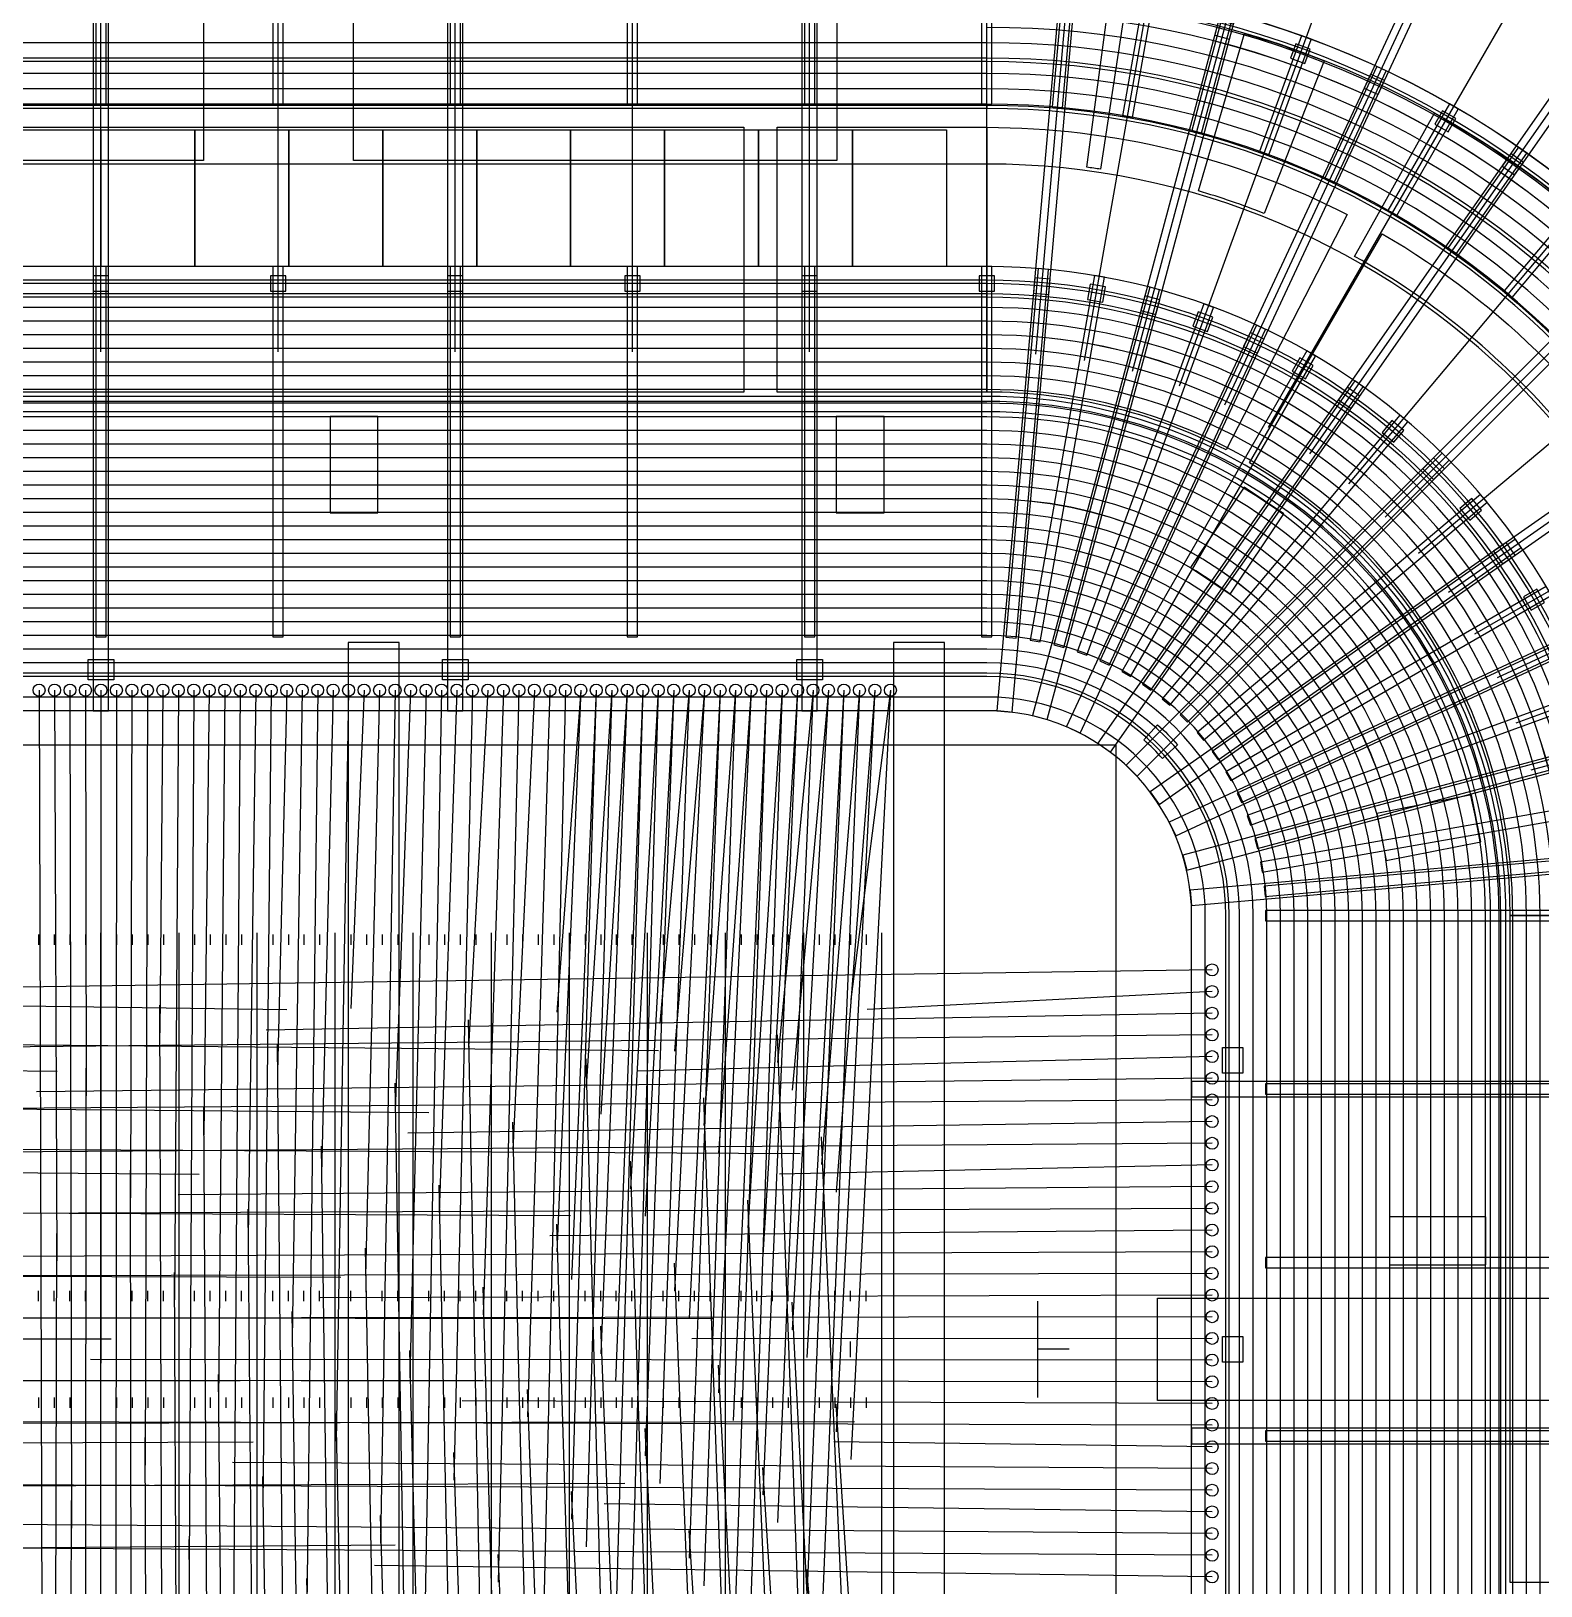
# Model space of a CAD drawing. Extents: x -180904 to 220347, y -304894 to 186390.
# Drawn here: x -4091 to 84313, y -13853 to 77166 of the extents above; entities that cross this region are included whole.
import ezdxf

# ---------------------------------------------------------------- set-up
doc = ezdxf.new("R2010")
doc.units = 0
for name, color, linetype in [('01_GOALS', 3, 'CONTINUOUS'), ('01_MARKINGS', 3, 'CONTINUOUS'), ('01_SURFACE', 3, 'CONTINUOUS'), ('02_FRONT_ROW_LINE', 8, 'CONTINUOUS'), ('02_ROW_LINES', 8, 'CONTINUOUS'), ('02_TIER_EDGES', 8, 'CONTINUOUS'), ('05_LEVELS', 40, 'CONTINUOUS'), ('05_SUITES', 40, 'CONTINUOUS'), ('06_FLOOR_PLATES', 9, 'CONTINUOUS'), ('06_PROGRAM_CLUB_LOUNGE', 9, 'CONTINUOUS'), ('06_PROGRAM_CONCESSIONS', 9, 'CONTINUOUS'), ('06_PROGRAM_FIRST_AID', 9, 'CONTINUOUS'), ('06_PROGRAM_RETAIL', 9, 'CONTINUOUS'), ('06_PROGRAM_TOILETS', 9, 'CONTINUOUS'), ('07_VOMITORIES', 6, 'CONTINUOUS'), ('08_COLUMNS', 8, 'CONTINUOUS'), ('08_GRID', 8, 'CONTINUOUS'), ('08_RAKERS', 8, 'CONTINUOUS'), ('09_DECK', 254, 'CONTINUOUS'), ('09_PRIMARY_FRAMES', 254, 'CONTINUOUS'), ('09_TRUSSES', 254, 'CONTINUOUS'), ('10_BANDS', 252, 'CONTINUOUS'), ('10_SKIN', 252, 'CONTINUOUS'), ('11_DUCT_ZONES', 4, 'CONTINUOUS'), ('12_CABLE_TRAYS', 30, 'CONTINUOUS'), ('14_AIMING', 2, 'CONTINUOUS'), ('14_CATWALK', 2, 'CONTINUOUS'), ('14_FLOODLIGHTS', 2, 'CONTINUOUS'), ('15_RIBBON_BOARDS', 130, 'CONTINUOUS'), ('15_SPEAKERS', 130, 'CONTINUOUS'), ('16_GROUNDSKEEPING', 33, 'CONTINUOUS'), ('16_KITCHENS', 33, 'CONTINUOUS'), ('16_LOADING_DOCK', 33, 'CONTINUOUS'), ('16_SERVICE_CORRIDOR', 33, 'CONTINUOUS'), ('17_FIELD_ACCESS', 82, 'CONTINUOUS')]:
    doc.layers.add(name, color=color, linetype=linetype)

msp = doc.modelspace()

# ---------------------------------------------------------------- linework, layer by layer
at = {"layer": '01_GOALS'}
for p, q in [((54864, -2819.4), (54864, 2819.4)), ((54864, 2819.4), (54864, 2819.4)), ((56692.8, 0), (54864, 0)), ((56692.8, 0), (56692.8, 0)), ((54864, -2819.4), (54864, -2819.4))]:
    msp.add_line(p, q, dxfattribs=at)
at = {"layer": '01_MARKINGS'}
for p, q in [((-3657.6, 24282.4), (-3657.6, 23672.8)), ((-2743.2, 24282.4), (-2743.2, 23672.8)), ((-1828.8, 24282.4), (-1828.8, 23672.8)), ((-914.4, 24282.4), (-914.4, 23672.8)), ((0, -24384), (0, 24384)), ((914.4, 24282.4), (914.4, 23672.8)), ((1828.8, 24282.4), (1828.8, 23672.8)), ((2743.2, 24282.4), (2743.2, 23672.8)), ((3657.6, 24282.4), (3657.6, 23672.8)), ((4572, -24384), (4572, 24384)), ((5486.4, 24282.4), (5486.4, 23672.8)), ((6400.8, 24282.4), (6400.8, 23672.8)), ((7315.2, 24282.4), (7315.2, 23672.8)), ((8229.6, 24282.4), (8229.6, 23672.8)), ((9144, -24384), (9144, 24384)), ((10058.4, 24282.4), (10058.4, 23672.8)), ((10972.8, 24282.4), (10972.8, 23672.8)), ((11887.2, 24282.4), (11887.2, 23672.8)), ((12801.6, 24282.4), (12801.6, 23672.8)), ((13716, -24384), (13716, 24384)), ((14630.4, 24282.4), (14630.4, 23672.8)), ((15544.8, 24282.4), (15544.8, 23672.8)), ((16459.2, 24282.4), (16459.2, 23672.8)), ((17373.6, 24282.4), (17373.6, 23672.8)), ((18288, -24384), (18288, 24384)), ((19202.4, 24282.4), (19202.4, 23672.8)), ((20116.8, 24282.4), (20116.8, 23672.8)), ((21031.2, 24282.4), (21031.2, 23672.8)), ((21945.6, 24282.4), (21945.6, 23672.8)), ((22860, -24384), (22860, 24384)), ((23774.4, 24282.4), (23774.4, 23672.8)), ((24688.8, 24282.4), (24688.8, 23672.8)), ((25603.2, 24282.4), (25603.2, 23672.8)), ((26517.6, 24282.4), (26517.6, 23672.8)), ((27432, -24384), (27432, 24384)), ((28346.4, 24282.4), (28346.4, 23672.8)), ((29260.8, 24282.4), (29260.8, 23672.8)), ((30175.2, 24282.4), (30175.2, 23672.8)), ((31089.6, 24282.4), (31089.6, 23672.8)), ((32004, -24384), (32004, 24384)), ((32918.4, 24282.4), (32918.4, 23672.8)), ((33832.8, 24282.4), (33832.8, 23672.8)), ((34747.2, 24282.4), (34747.2, 23672.8)), ((35661.6, 24282.4), (35661.6, 23672.8)), ((36576, -24384), (36576, 24384)), ((37490.4, 24282.4), (37490.4, 23672.8)), ((38404.8, 24282.4), (38404.8, 23672.8)), ((39319.2, 24282.4), (39319.2, 23672.8)), ((40233.6, 24282.4), (40233.6, 23672.8)), ((41148, -24384), (41148, 24384)), ((42062.4, 24282.4), (42062.4, 23672.8)), ((42976.8, 24282.4), (42976.8, 23672.8)), ((43891.2, 24282.4), (43891.2, 23672.8)), ((44805.6, 24282.4), (44805.6, 23672.8)), ((45720, -24384), (45720, 24384)), ((-3657.6, 2819.4), (-3657.6, 3429)), ((-2743.2, 2819.4), (-2743.2, 3429)), ((-1828.8, 2819.4), (-1828.8, 3429)), ((-914.4, 2819.4), (-914.4, 3429)), ((914.4, 2819.4), (914.4, 3429)), ((1828.8, 2819.4), (1828.8, 3429)), ((2743.2, 2819.4), (2743.2, 3429)), ((3657.6, 2819.4), (3657.6, 3429)), ((5486.4, 2819.4), (5486.4, 3429)), ((6400.8, 2819.4), (6400.8, 3429)), ((7315.2, 2819.4), (7315.2, 3429)), ((8229.6, 2819.4), (8229.6, 3429)), ((10058.4, 2819.4), (10058.4, 3429)), ((10972.8, 2819.4), (10972.8, 3429)), ((11887.2, 2819.4), (11887.2, 3429)), ((12801.6, 2819.4), (12801.6, 3429)), ((14630.4, 2819.4), (14630.4, 3429)), ((15544.8, 2819.4), (15544.8, 3429)), ((16459.2, 2819.4), (16459.2, 3429)), ((17373.6, 2819.4), (17373.6, 3429)), ((19202.4, 2819.4), (19202.4, 3429)), ((20116.8, 2819.4), (20116.8, 3429)), ((21031.2, 2819.4), (21031.2, 3429)), ((21945.6, 2819.4), (21945.6, 3429)), ((23774.4, 2819.4), (23774.4, 3429)), ((24688.8, 2819.4), (24688.8, 3429)), ((25603.2, 2819.4), (25603.2, 3429)), ((26517.6, 2819.4), (26517.6, 3429)), ((28346.4, 2819.4), (28346.4, 3429)), ((29260.8, 2819.4), (29260.8, 3429)), ((30175.2, 2819.4), (30175.2, 3429)), ((31089.6, 2819.4), (31089.6, 3429)), ((32918.4, 2819.4), (32918.4, 3429)), ((33832.8, 2819.4), (33832.8, 3429)), ((34747.2, 2819.4), (34747.2, 3429)), ((35661.6, 2819.4), (35661.6, 3429)), ((37490.4, 2819.4), (37490.4, 3429)), ((38404.8, 2819.4), (38404.8, 3429)), ((39319.2, 2819.4), (39319.2, 3429)), ((40233.6, 2819.4), (40233.6, 3429)), ((42062.4, 2819.4), (42062.4, 3429)), ((42976.8, 2819.4), (42976.8, 3429)), ((43891.2, 2819.4), (43891.2, 3429)), ((44805.6, 2819.4), (44805.6, 3429)), ((43891.2, -457.2), (43891.2, 457.2)), ((-3657.6, -2819.4), (-3657.6, -3429)), ((-2743.2, -2819.4), (-2743.2, -3429)), ((-1828.8, -2819.4), (-1828.8, -3429)), ((-914.4, -2819.4), (-914.4, -3429)), ((914.4, -2819.4), (914.4, -3429)), ((1828.8, -2819.4), (1828.8, -3429)), ((2743.2, -2819.4), (2743.2, -3429)), ((3657.6, -2819.4), (3657.6, -3429)), ((5486.4, -2819.4), (5486.4, -3429)), ((6400.8, -2819.4), (6400.8, -3429)), ((7315.2, -2819.4), (7315.2, -3429)), ((8229.6, -2819.4), (8229.6, -3429)), ((10058.4, -2819.4), (10058.4, -3429)), ((10972.8, -2819.4), (10972.8, -3429)), ((11887.2, -2819.4), (11887.2, -3429)), ((12801.6, -2819.4), (12801.6, -3429)), ((14630.4, -2819.4), (14630.4, -3429)), ((15544.8, -2819.4), (15544.8, -3429)), ((16459.2, -2819.4), (16459.2, -3429)), ((17373.6, -2819.4), (17373.6, -3429)), ((19202.4, -2819.4), (19202.4, -3429)), ((20116.8, -2819.4), (20116.8, -3429)), ((21031.2, -2819.4), (21031.2, -3429)), ((21945.6, -2819.4), (21945.6, -3429)), ((23774.4, -2819.4), (23774.4, -3429)), ((24688.8, -2819.4), (24688.8, -3429)), ((25603.2, -2819.4), (25603.2, -3429)), ((26517.6, -2819.4), (26517.6, -3429)), ((28346.4, -2819.4), (28346.4, -3429)), ((29260.8, -2819.4), (29260.8, -3429)), ((30175.2, -2819.4), (30175.2, -3429)), ((31089.6, -2819.4), (31089.6, -3429)), ((32918.4, -2819.4), (32918.4, -3429)), ((33832.8, -2819.4), (33832.8, -3429)), ((34747.2, -2819.4), (34747.2, -3429)), ((35661.6, -2819.4), (35661.6, -3429)), ((37490.4, -2819.4), (37490.4, -3429)), ((38404.8, -2819.4), (38404.8, -3429)), ((39319.2, -2819.4), (39319.2, -3429)), ((40233.6, -2819.4), (40233.6, -3429)), ((42062.4, -2819.4), (42062.4, -3429)), ((42976.8, -2819.4), (42976.8, -3429)), ((43891.2, -2819.4), (43891.2, -3429)), ((44805.6, -2819.4), (44805.6, -3429))]:
    msp.add_line(p, q, dxfattribs=at)
at = {"layer": '01_SURFACE'}
msp.add_lwpolyline([(-59436, -35356.8), (59436, -35356.8), (59436, 35356.8), (-59436, 35356.8)], close=True, dxfattribs=at)
at = {"layer": '02_FRONT_ROW_LINE'}
msp.add_lwpolyline([(65864, -25384), (65864, 25384, 0.414), (51864, 39384), (-51864, 39384, 0.414), (-65864, 25384), (-65864, -25384, 0.414), (-51864, -39384), (51864, -39384, 0.414)], format="xyb", close=True, dxfattribs=at)
at = {"layer": '02_ROW_LINES'}
for p, q in [((51864, 76484), (-51864, 76484)), ((51864, 75584), (-51864, 75584)), ((51864, 74684), (-51864, 74684)), ((51864, 73784), (-51864, 73784)), ((51864, 72884), (-51864, 72884)), ((51864, 62584), (-51864, 62584)), ((51864, 61784), (-51864, 61784)), ((51864, 60984), (-51864, 60984)), ((51864, 60184), (-51864, 60184)), ((51864, 59384), (-51864, 59384)), ((51864, 58584), (-51864, 58584)), ((51864, 57784), (-51864, 57784)), ((51864, 56984), (-51864, 56984)), ((51864, 56184), (-51864, 56184)), ((51864, 55384), (-51864, 55384)), ((51864, 54584), (-51864, 54584)), ((51864, 53784), (-51864, 53784)), ((51864, 52984), (-51864, 52984)), ((51864, 52184), (-51864, 52184)), ((51864, 51384), (-51864, 51384)), ((51864, 50584), (-51864, 50584)), ((51864, 49784), (-51864, 49784)), ((51864, 48984), (-51864, 48984)), ((51864, 48184), (-51864, 48184)), ((51864, 47384), (-51864, 47384)), ((51864, 46584), (-51864, 46584)), ((51864, 45784), (-51864, 45784)), ((51864, 44984), (-51864, 44984)), ((51864, 44184), (-51864, 44184)), ((51864, 43384), (-51864, 43384)), ((51864, 42584), (-51864, 42584)), ((51864, 41784), (-51864, 41784)), ((51864, 40984), (-51864, 40984)), ((51864, 40184), (-51864, 40184)), ((51864, 39384), (-51864, 39384)), ((65864, -25384), (65864, 25384)), ((66664, -25384), (66664, 25384)), ((67464, -25384), (67464, 25384)), ((68264, -25384), (68264, 25384)), ((69064, -25384), (69064, 25384)), ((69864, -25384), (69864, 25384)), ((70664, -25384), (70664, 25384)), ((71464, -25384), (71464, 25384)), ((72264, -25384), (72264, 25384)), ((73064, -25384), (73064, 25384)), ((73864, -25384), (73864, 25384)), ((74664, -25384), (74664, 25384)), ((75464, -25384), (75464, 25384)), ((76264, -25384), (76264, 25384)), ((77064, -25384), (77064, 25384)), ((77864, -25384), (77864, 25384)), ((78664, -25384), (78664, 25384)), ((79464, -25384), (79464, 25384)), ((80264, -25384), (80264, 25384)), ((81064, -25384), (81064, 25384)), ((81864, -25384), (81864, 25384)), ((82664, -25384), (82664, 25384)), ((83464, -25384), (83464, 25384)), ((84264, -25384), (84264, 25384))]:
    msp.add_line(p, q, dxfattribs=at)
for radius in [84100, 83300, 82500, 81700, 80900, 80100, 79300, 78500, 77700, 76900, 76100, 75300, 74500, 73700, 72900, 72100, 71300, 70500, 69700, 68900, 68100, 67300, 66500, 65700, 53800, 52900, 52000, 51100, 50200, 49300, 48400, 47500, 37200, 36400, 35600, 34800, 34000, 33200, 32400, 31600, 30800, 30000, 29200, 28400, 27600, 26800, 26000, 25200, 24400, 23600, 22800, 22000, 21200, 20400, 19600, 18800, 18000, 17200, 16400, 15600, 14800, 14000]:
    msp.add_arc((51864, 25384), radius, 0, 90, dxfattribs=at)
at = {"layer": '02_TIER_EDGES'}
msp.add_line((51864, 63384), (-51864, 63384), dxfattribs=at)
for radius in [84900, 54700, 38000]:
    msp.add_arc((51864, 25384), radius, 0, 90, dxfattribs=at)
at = {"layer": '05_LEVELS'}
for points in [[(118564, -25384), (118564, 25384, 0.414), (51864, 92084), (-51864, 92084, 0.414), (-118564, 25384), (-118564, -25384, 0.414), (-51864, -92084), (51864, -92084, 0.414)], [(104764, -25384), (104764, 25384, 0.414), (51864, 78284), (-51864, 78284, 0.414), (-104764, 25384), (-104764, -25384, 0.414), (-51864, -78284), (51864, -78284, 0.414)], [(101864, -25384), (101864, 25384, 0.414), (51864, 75384), (-51864, 75384, 0.414), (-101864, 25384), (-101864, -25384, 0.414), (-51864, -75384), (51864, -75384, 0.414)], [(88064, -25384), (88064, 25384, 0.414), (51864, 61584), (-51864, 61584, 0.414), (-88064, 25384), (-88064, -25384, 0.414), (-51864, -61584), (51864, -61584, 0.414)]]:
    msp.add_lwpolyline(points, format="xyb", close=True, dxfattribs=at)
at = {"layer": '05_SUITES'}
for points in [[(0, 63384), (-5500, 63384), (-5500, 71384), (0, 71384)], [(5500, 63384), (0, 63384), (0, 71384), (5500, 71384)], [(11000, 63384), (5500, 63384), (5500, 71384), (11000, 71384)], [(16500, 63384), (11000, 63384), (11000, 71384), (16500, 71384)], [(22000, 63384), (16500, 63384), (16500, 71384), (22000, 71384)], [(27500, 63384), (22000, 63384), (22000, 71384), (27500, 71384)], [(33000, 63384), (27500, 63384), (27500, 71384), (33000, 71384)], [(38500, 63384), (33000, 63384), (33000, 71384), (38500, 71384)], [(44000, 63384), (38500, 63384), (38500, 71384), (44000, 71384)], [(49500, 63384), (44000, 63384), (44000, 71384), (49500, 71384)]]:
    msp.add_lwpolyline(points, close=True, dxfattribs=at)
at = {"layer": '06_FLOOR_PLATES'}
for points in [[(152604, -25384), (152604, 25384, 0.414), (51864, 126124), (-51864, 126124, 0.414), (-152604, 25384), (-152604, -25384, 0.414), (-51864, -126124), (51864, -126124, 0.414)], [(138136.051, -25384), (138136.051, 25384, 0.414), (51864, 111656.051), (-51864, 111656.051, 0.414), (-138136.051, 25384), (-138136.051, -25384, 0.414), (-51864, -111656.051), (51864, -111656.051, 0.414)], [(132604, -25384), (132604, 25384, 0.414), (51864, 106124), (-51864, 106124, 0.414), (-132604, 25384), (-132604, -25384, 0.414), (-51864, -106124), (51864, -106124, 0.414)], [(106564, -25384), (106564, 25384, 0.414), (51864, 80084), (-51864, 80084, 0.414), (-106564, 25384), (-106564, -25384, 0.414), (-51864, -80084), (51864, -80084, 0.414)], [(105864, -25384), (105864, 25384, 0.414), (51864, 79384), (-51864, 79384, 0.414), (-105864, 25384), (-105864, -25384, 0.414), (-51864, -79384), (51864, -79384, 0.414)], [(85864, -25384), (85864, 25384, 0.414), (51864, 59384), (-51864, 59384, 0.414), (-85864, 25384), (-85864, -25384, 0.414), (-51864, -59384), (51864, -59384, 0.414)]]:
    msp.add_lwpolyline(points, format="xyb", close=True, dxfattribs=at)
at = {"layer": '06_PROGRAM_CLUB_LOUNGE'}
msp.add_lwpolyline([(125949.606, 36399.125, 0.33), (62879.125, 99469.606), (64522.136, 110520.182, -0.33), (137000.182, 38042.136)], format="xyb", close=True, dxfattribs=at)
at = {"layer": '06_PROGRAM_CONCESSIONS'}
msp.add_lwpolyline([(6007.564, 69584), (-18243.747, 69584), (-18243.747, 79184), (6007.564, 79184)], close=True, dxfattribs=at)
msp.add_lwpolyline([(85828.297, 53669.448, 0.092), (73407.692, 63978.162), (78086.865, 72360.604, -0.092), (93205.157, 59812.893)], format="xyb", close=True, dxfattribs=at)
at = {"layer": '06_PROGRAM_FIRST_AID'}
msp.add_lwpolyline([(58527.99, 69078.751, 0.005), (57724.571, 69193.744), (58997.456, 78708.983, -0.005), (59975.372, 78569.013)], format="xyb", close=True, dxfattribs=at)
at = {"layer": '06_PROGRAM_RETAIL'}
msp.add_lwpolyline([(68100.195, 66493.926, 0.023), (64262.731, 67809.364), (66955.668, 77023.922, -0.023), (71626.608, 75422.778)], format="xyb", close=True, dxfattribs=at)
at = {"layer": '06_PROGRAM_TOILETS'}
msp.add_lwpolyline([(43082.38, 69584), (14789.184, 69584), (14789.184, 79184), (43082.38, 79184)], close=True, dxfattribs=at)
at = {"layer": '07_VOMITORIES'}
for points in [[(16218.286, 48959), (16218.286, 54609), (13418.286, 54609), (13418.286, 48959)], [(45854.857, 48959), (45854.857, 54609), (43054.857, 54609), (43054.857, 48959)], [(66125.626, 44208.098), (69264.598, 48905.901), (66936.483, 50461.498), (63797.511, 45763.694)], [(75259.139, 28610.155), (80800.576, 29712.415), (80254.323, 32458.614), (74712.887, 31356.354)], [(75439, 4946), (81089, 4946), (81089, 7746), (75439, 7746)]]:
    msp.add_lwpolyline(points, close=True, dxfattribs=at)
at = {"layer": '08_COLUMNS'}
for points in [[(66080.781, 76703.082), (66313.718, 77572.415), (65444.385, 77805.352), (65211.448, 76936.019)], [(70499.434, 75268.723), (70807.252, 76114.446), (69961.529, 76422.264), (69653.711, 75576.541)], [(74776.261, 73454.711), (75156.617, 74270.388), (74340.94, 74650.745), (73960.584, 73835.068)], [(78878.711, 71274.853), (79328.711, 72054.276), (78549.289, 72504.276), (78099.289, 71724.853)], [(82775.564, 68745.737), (83291.782, 69482.974), (82554.546, 69999.193), (82038.327, 69261.956)], [(450, 61934), (450, 62834), (-450, 62834), (-450, 61934)], [(10822.8, 61934), (10822.8, 62834), (9922.8, 62834), (9922.8, 61934)], [(21195.6, 61934), (21195.6, 62834), (20295.6, 62834), (20295.6, 61934)], [(31568.4, 61934), (31568.4, 62834), (30668.4, 62834), (30668.4, 61934)], [(41941.2, 61934), (41941.2, 62834), (41041.2, 62834), (41041.2, 61934)], [(52314, 61934), (52314, 62834), (51414, 62834), (51414, 61934)], [(55497.83, 61755.696), (55576.27, 62652.271), (54679.695, 62730.712), (54601.255, 61834.136)], [(58654.004, 61300.582), (58810.288, 62186.909), (57923.961, 62343.192), (57767.677, 61456.865)], [(61758.503, 60572.12), (61991.44, 61441.454), (61122.107, 61674.391), (60889.169, 60805.058)], [(64787.698, 59575.856), (65095.516, 60421.58), (64249.793, 60729.398), (63941.975, 59883.674)], [(67718.536, 58319.371), (68098.892, 59135.048), (67283.215, 59515.405), (66902.859, 58699.728)], [(70528.711, 56812.229), (70978.711, 57591.651), (70199.289, 58041.651), (69749.289, 57262.229)], [(73196.837, 55065.898), (73713.056, 55803.135), (72975.819, 56319.353), (72459.6, 55582.117)], [(75702.607, 53093.67), (76281.116, 53783.11), (75591.676, 54361.619), (75013.167, 53672.179)], [(78026.951, 50910.555), (78663.347, 51546.951), (78026.951, 52183.347), (77390.555, 51546.951)], [(80152.179, 48533.167), (80841.619, 49111.676), (80263.11, 49801.116), (79573.67, 49222.607)], [(82062.117, 45979.6), (82799.353, 46495.819), (82283.135, 47233.056), (81545.898, 46716.837)], [(83742.229, 43269.289), (84521.651, 43719.289), (84071.651, 44498.711), (83292.229, 44048.711)]]:
    msp.add_lwpolyline(points, close=True, dxfattribs=at)
at = {"layer": '08_GRID'}
for p, q in [((0, 58384), (0, 149124)), ((10372.8, 58384), (10372.8, 149124)), ((20745.6, 58384), (20745.6, 149124)), ((31118.4, 58384), (31118.4, 149124)), ((41491.2, 58384), (41491.2, 149124)), ((51864, 58384), (51864, 149124)), ((54740.14, 58258.425), (62648.652, 148653.132)), ((57594.39, 57882.656), (73351.226, 147244.111)), ((60405.028, 57259.552), (83890.269, 144907.662)), ((63150.665, 56393.856), (94185.573, 141661.565)), ((65810.403, 55292.157), (104158.784, 137530.526)), ((68364, 53962.838), (113734, 132545.983)), ((70792.022, 52416.017), (122838.348, 126745.874)), ((73075.991, 50663.467), (131402.539, 120174.339)), ((75198.524, 48718.524), (139361.393, 112881.393)), ((77143.467, 46595.991), (146654.339, 104922.539)), ((78896.017, 44312.022), (153225.874, 96358.348)), ((80442.838, 41884), (159025.983, 87254)), ((81772.157, 39330.403), (164010.526, 77678.784)), ((82873.856, 36670.665), (168141.565, 67705.573)), ((83739.552, 33925.028), (171387.662, 57410.269))]:
    msp.add_line(p, q, dxfattribs=at)
for points in [[(165104, -25384), (165104, 25384, 0.414), (51864, 138624), (-51864, 138624, 0.414), (-165104, 25384), (-165104, -25384, 0.414), (-51864, -138624), (51864, -138624, 0.414)], [(135764, -25384), (135764, 25384, 0.414), (51864, 109284), (-51864, 109284, 0.414), (-135764, 25384), (-135764, -25384, 0.414), (-51864, -109284), (51864, -109284, 0.414)], [(126204, -25384), (126204, 25384, 0.414), (51864, 99724), (-51864, 99724, 0.414), (-126204, 25384), (-126204, -25384, 0.414), (-51864, -99724), (51864, -99724, 0.414)], [(105564, -25384), (105564, 25384, 0.414), (51864, 79084), (-51864, 79084, 0.414), (-105564, 25384), (-105564, -25384, 0.414), (-51864, -79084), (51864, -79084, 0.414)], [(88864, -25384), (88864, 25384, 0.414), (51864, 62384), (-51864, 62384, 0.414), (-88864, 25384), (-88864, -25384, 0.414), (-51864, -62384), (51864, -62384, 0.414)]]:
    msp.add_lwpolyline(points, format="xyb", close=True, dxfattribs=at)
at = {"layer": '08_RAKERS'}
for points in [[(300, 72884), (300, 80084), (-300, 80084), (-300, 72884)], [(10672.8, 72884), (10672.8, 80084), (10072.8, 80084), (10072.8, 72884)], [(21045.6, 72884), (21045.6, 80084), (20445.6, 80084), (20445.6, 72884)], [(31418.4, 72884), (31418.4, 80084), (30818.4, 80084), (30818.4, 72884)], [(41791.2, 72884), (41791.2, 80084), (41191.2, 80084), (41191.2, 72884)], [(52164, 72884), (52164, 80084), (51564, 80084), (51564, 72884)], [(56302.756, 72677.101), (56930.278, 79849.703), (56332.561, 79901.997), (55705.039, 72729.395)], [(60407.731, 72110.274), (61657.998, 79200.89), (61067.113, 79305.079), (59816.846, 72214.463)], [(64447.682, 71187.831), (66311.18, 78142.497), (65731.624, 78297.788), (63868.127, 71343.122)], [(68391.865, 69916.793), (70854.41, 76682.58), (70290.594, 76887.792), (67828.049, 70122.006)], [(72210.26, 68306.834), (75253.111, 74832.25), (74709.327, 75085.821), (71666.475, 68560.405)], [(75873.808, 66370.207), (79473.808, 72605.59), (78954.192, 72905.59), (75354.192, 66670.207)], [(79354.626, 64121.649), (83484.377, 70019.544), (82992.885, 70363.69), (78863.135, 64465.795)], [(82626.225, 61578.275), (87254.296, 67093.795), (86794.669, 67479.467), (82166.598, 61963.947)], [(300, 41714.097), (300, 63384), (-300, 63384), (-300, 41714.097)], [(10672.8, 41714.097), (10672.8, 63384), (10072.8, 63384), (10072.8, 41714.097)], [(21045.6, 41714.097), (21045.6, 63384), (20445.6, 63384), (20445.6, 41714.097)], [(31418.4, 41714.097), (31418.4, 63384), (30818.4, 63384), (30818.4, 41714.097)], [(41791.2, 41714.097), (41791.2, 63384), (41191.2, 63384), (41191.2, 41714.097)], [(52164, 41714.097), (52164, 63384), (51564, 63384), (51564, 41714.097)], [(53586.12, 41625.809), (55474.777, 63213.252), (54877.06, 63265.545), (52988.403, 41678.103)], [(54995.134, 41413.912), (58758.073, 62754.6), (58167.188, 62858.789), (54404.249, 41518.101)], [(56380.318, 41080.017), (61988.901, 62011.536), (61409.346, 62166.827), (55800.762, 41235.308)], [(57731.13, 40626.666), (65142.673, 60989.714), (64578.858, 61194.926), (57167.314, 40831.878)], [(59037.29, 40057.309), (68195.386, 59696.91), (67651.602, 59950.481), (58493.505, 40310.88)], [(60288.856, 39376.279), (71123.808, 58142.965), (70604.192, 58442.965), (59769.241, 39676.279)], [(61476.305, 38588.759), (73905.65, 56339.705), (73414.159, 56683.851), (60984.813, 38932.905)], [(62590.597, 37700.744), (76519.743, 54300.853), (76060.116, 54686.525), (62130.971, 38086.416)], [(63623.254, 36718.99), (78946.19, 52041.926), (78521.926, 52466.19), (63198.99, 37143.254)], [(64566.416, 35650.971), (81166.525, 49580.116), (80780.853, 50039.743), (64180.744, 36110.597)], [(65412.905, 34504.813), (83163.851, 46934.159), (82819.705, 47425.65), (65068.759, 34996.305)], [(66156.279, 33289.241), (84922.965, 44124.192), (84622.965, 44643.808), (65856.279, 33808.856)], [(66790.88, 32013.505), (86430.481, 41171.602), (86176.91, 41715.386), (66537.309, 32557.29)], [(67311.878, 30687.314), (87674.926, 38098.858), (87469.714, 38662.673), (67106.666, 31251.13)], [(67715.308, 29320.762), (88646.827, 34929.346), (88491.536, 35508.901), (67560.017, 29900.318)], [(67998.101, 27924.249), (89338.789, 31687.188), (89234.6, 32278.073), (67893.912, 28515.134)], [(68158.103, 26508.403), (89745.545, 28397.06), (89693.252, 28994.777), (68105.809, 27106.12)], [(68194.097, 25084), (89864, 25084), (89864, 25684), (68194.097, 25684)], [(68194.097, 14930.4), (89864, 14930.4), (89864, 15530.4), (68194.097, 15530.4)], [(68194.097, 4776.8), (89864, 4776.8), (89864, 5376.8), (68194.097, 5376.8)], [(68194.097, -5376.8), (89864, -5376.8), (89864, -4776.8), (68194.097, -4776.8)]]:
    msp.add_lwpolyline(points, close=True, dxfattribs=at)
at = {"layer": '09_DECK'}
for points in [[(168604, -25384), (168604, 25384, 0.414), (51864, 142124), (-51864, 142124, 0.414), (-168604, 25384), (-168604, -25384, 0.414), (-51864, -142124), (51864, -142124, 0.414)], [(63864, -25384), (63864, 25384, 0.414), (51864, 37384), (-51864, 37384, 0.414), (-63864, 25384), (-63864, -25384, 0.414), (-51864, -37384), (51864, -37384, 0.414)]]:
    msp.add_lwpolyline(points, format="xyb", close=True, dxfattribs=at)
at = {"layer": '09_PRIMARY_FRAMES'}
for points in [[(450, 37384), (450, 142124), (-450, 142124), (-450, 37384)], [(21195.6, 37384), (21195.6, 142124), (20295.6, 142124), (20295.6, 37384)], [(41941.2, 37384), (41941.2, 142124), (41041.2, 142124), (41041.2, 37384)], [(53358.157, 37299.116), (62486.849, 141640.549), (61590.274, 141718.989), (52461.581, 37377.556)], [(55404.495, 36858.641), (82513.202, 138029.712), (81643.869, 138262.65), (54535.162, 37091.578)], [(57343.258, 36069.515), (101608.294, 130996.193), (100792.617, 131376.549), (56527.581, 36449.872)], [(59115.536, 34955.715), (119191.932, 120753.7), (118454.695, 121269.919), (58378.299, 35471.934)], [(60667.479, 33551.083), (134729.844, 107613.448), (134093.448, 108249.844), (60031.083, 34187.479)], [(61951.934, 31898.299), (147749.919, 91974.695), (147233.7, 92711.932), (61435.715, 32635.536)], [(62929.872, 30047.581), (157856.549, 74312.617), (157476.193, 75128.294), (62549.515, 30863.258)], [(63571.578, 28055.162), (164742.65, 55163.869), (164509.712, 56033.202), (63338.641, 28924.495)], [(63857.556, 25981.581), (168198.989, 35110.274), (168120.549, 36006.849), (63779.116, 26878.157)], [(63864, 14780.4), (168604, 14780.4), (168604, 15680.4), (63864, 15680.4)], [(63864, -5526.8), (168604, -5526.8), (168604, -4626.8), (63864, -4626.8)]]:
    msp.add_lwpolyline(points, close=True, dxfattribs=at)
at = {"layer": '09_TRUSSES'}
for points in [[(14466, -41384), (17466, -41384), (17466, 41384), (14466, 41384)], [(46398, -41384), (49398, -41384), (49398, 41384), (46398, 41384)]]:
    msp.add_lwpolyline(points, close=True, dxfattribs=at)
at = {"layer": '10_BANDS'}
msp.add_lwpolyline([(166804, 25384, 0.414), (51864, 140324), (51864, 140524, -0.414), (167004, 25384)], format="xyb", close=True, dxfattribs=at)
msp.add_lwpolyline([(166804, 25384, 0.414), (51864, 140324), (51864, 140524, -0.414), (167004, 25384)], format="xyb", close=True, dxfattribs=at)
msp.add_lwpolyline([(166804, 25384, 0.414), (51864, 140324), (51864, 140524, -0.414), (167004, 25384)], format="xyb", close=True, dxfattribs=at)
msp.add_lwpolyline([(166804, 25384, 0.414), (51864, 140324), (51864, 140524, -0.414), (167004, 25384)], format="xyb", close=True, dxfattribs=at)
at = {"layer": '10_SKIN'}
msp.add_lwpolyline([(166604, 25384, 0.414), (51864, 140124), (51864, 140324, -0.414), (166804, 25384)], format="xyb", close=True, dxfattribs=at)
at = {"layer": '11_DUCT_ZONES'}
for points in [[(142604, -25384), (142604, 25384, 0.414), (51864, 116124), (-51864, 116124, 0.414), (-142604, 25384), (-142604, -25384, 0.414), (-51864, -116124), (51864, -116124, 0.414)], [(132604, -25384), (132604, 25384, 0.414), (51864, 106124), (-51864, 106124, 0.414), (-132604, 25384), (-132604, -25384, 0.414), (-51864, -106124), (51864, -106124, 0.414)], [(116564, -25384), (116564, 25384, 0.414), (51864, 90084), (-51864, 90084, 0.414), (-116564, 25384), (-116564, -25384, 0.414), (-51864, -90084), (51864, -90084, 0.414)], [(106564, -25384), (106564, 25384, 0.414), (51864, 80084), (-51864, 80084, 0.414), (-106564, 25384), (-106564, -25384, 0.414), (-51864, -80084), (51864, -80084, 0.414)], [(95864, -25384), (95864, 25384, 0.414), (51864, 69384), (-51864, 69384, 0.414), (-95864, 25384), (-95864, -25384, 0.414), (-51864, -69384), (51864, -69384, 0.414)], [(85864, -25384), (85864, 25384, 0.414), (51864, 59384), (-51864, 59384, 0.414), (-85864, 25384), (-85864, -25384, 0.414), (-51864, -59384), (51864, -59384, 0.414)]]:
    msp.add_lwpolyline(points, format="xyb", close=True, dxfattribs=at)
at = {"layer": '12_CABLE_TRAYS'}
for points in [[(81964, -25384), (81964, 25384, 0.414), (51864, 55484), (-51864, 55484, 0.414), (-81964, 25384), (-81964, -25384, 0.414), (-51864, -55484), (51864, -55484, 0.414)], [(81364, -25384), (81364, 25384, 0.414), (51864, 54884), (-51864, 54884, 0.414), (-81364, 25384), (-81364, -25384, 0.414), (-51864, -54884), (51864, -54884, 0.414)]]:
    msp.add_lwpolyline(points, format="xyb", close=True, dxfattribs=at)
at = {"layer": '14_AIMING'}
for p, q in [((-3625.445, 38584), (-3444.172, -20149.488)), ((-2719.083, 38584), (-2583.129, 5168.348)), ((-1812.722, 38584), (-1722.086, -10478.935)), ((-906.361, 38584), (-861.043, 14838.901)), ((0, 38584), (0, -808.382)), ((906.361, 38584), (861.043, -16455.666)), ((1812.722, 38584), (1722.086, 8862.171)), ((2719.083, 38584), (2583.129, -6785.113)), ((3625.445, 38584), (3444.172, 18532.724)), ((4531.806, 38584), (4305.216, 2885.44)), ((5438.167, 38584), (5166.259, -12761.843)), ((6344.528, 38584), (6027.302, 12555.994)), ((7250.889, 38584), (6888.345, -3091.29)), ((8157.25, 38584), (7749.388, -18738.573)), ((9063.612, 38584), (8610.431, 6579.263)), ((9969.973, 38584), (9471.474, -9068.02)), ((10876.334, 38584), (10332.517, 16249.816)), ((11782.695, 38584), (11193.56, 602.533)), ((12689.056, 38584), (12054.603, -15044.751)), ((13595.417, 38584), (12915.647, 10273.086)), ((14501.779, 38584), (13776.69, -5374.198)), ((15408.14, 38584), (14637.733, 19943.639)), ((16314.501, 38584), (15498.776, 4296.355)), ((17220.862, 38584), (16359.819, -11350.928)), ((18127.223, 38584), (17220.862, 13966.908)), ((19033.584, 38584), (18081.905, -1680.375)), ((19939.946, 38584), (18942.948, -17327.659)), ((20846.307, 38584), (19803.991, 7990.178)), ((21752.668, 38584), (20665.035, -7657.106)), ((22659.029, 38584), (21526.078, 17660.731)), ((23565.39, 38584), (22387.121, 2013.447)), ((24471.751, 38584), (23248.164, -13633.836)), ((25378.113, 38584), (24109.207, 11684)), ((26284.474, 38584), (24970.25, -3963.283)), ((27190.835, 38584), (25831.293, -19610.567)), ((28097.196, 38584), (26692.336, 5707.27)), ((28097.196, 38584), (26692.336, 19737.789)), ((29003.557, 38584), (27553.379, -9940.014)), ((29003.557, 38584), (27553.379, 4090.506)), ((29909.918, 38584), (28414.423, 15377.823)), ((29909.918, 38584), (28414.423, -11556.778)), ((30816.28, 38584), (29275.466, -269.461)), ((30816.28, 38584), (29275.466, 13761.059)), ((31722.641, 38584), (30136.509, -15916.744)), ((31722.641, 38584), (30136.509, -1886.225)), ((32629.002, 38584), (30997.552, 9401.092)), ((32629.002, 38584), (30997.552, -17533.508)), ((33535.363, 38584), (31858.595, -6246.191)), ((33535.363, 38584), (31858.595, 7784.328)), ((34441.724, 38584), (32719.638, 19071.645)), ((34441.724, 38584), (32719.638, -7862.955)), ((35348.085, 38584), (33580.681, 3424.362)), ((35348.085, 38584), (33580.681, 17454.881)), ((36254.447, 38584), (34441.724, -12222.922)), ((36254.447, 38584), (34441.724, 1807.598)), ((37160.808, 38584), (35302.767, 13094.915)), ((37160.808, 38584), (35302.767, -13839.686)), ((38067.169, 38584), (36163.81, -2552.369)), ((38067.169, 38584), (36163.81, 11478.151)), ((38973.53, 38584), (37024.854, -18199.652)), ((38973.53, 38584), (37024.854, -4169.133)), ((39879.891, 38584), (37885.897, 7118.184)), ((39879.891, 38584), (37885.897, -19816.416)), ((40786.252, 38584), (38746.94, -8529.099)), ((40786.252, 38584), (38746.94, 5501.42)), ((41692.614, 38584), (39607.983, 16788.737)), ((41692.614, 38584), (39607.983, -10145.863)), ((42598.975, 38584), (40469.026, 1141.454)), ((42598.975, 38584), (40469.026, 15171.973)), ((43505.336, 38584), (41330.069, -14505.83)), ((43505.336, 38584), (41330.069, -475.31)), ((44411.697, 38584), (42191.112, 10812.007)), ((44411.697, 38584), (42191.112, -16122.594)), ((45318.058, 38584), (43052.155, -4835.277)), ((45318.058, 38584), (43052.155, 9195.243)), ((46224.419, 38584), (43913.198, 20482.56)), ((46224.419, 38584), (43913.198, -6452.041)), ((65064, 22211), (-12091.945, 21100.45)), ((-65064, 20941.8), (10879.372, 19894.71)), ((65064, 20941.8), (44873.187, 19894.71)), ((3625.445, -38584), (3444.172, 20149.488)), ((65064, 19672.6), (9666.799, 18688.97)), ((22659.029, -38584), (21526.078, 19277.495)), ((-65064, 18403.4), (32638.116, 17483.23)), ((65064, 18403.4), (-25539.589, 17483.23)), ((41692.614, -38584), (39607.983, 18405.502)), ((10876.334, -38584), (10332.517, 17866.58)), ((-65064, 17134.2), (-2568.271, 16277.49)), ((-906.361, -38584), (-861.043, 16455.666)), ((29909.918, -38584), (28414.423, 16994.587)), ((65064, 17134.2), (31425.543, 16277.49)), ((65064, 15865), (-3780.845, 15071.75)), ((18127.223, -38584), (17220.862, 15583.672)), ((-65064, 14595.8), (19190.473, 13866.01)), ((65064, 14595.8), (-38987.232, 13866.01)), ((37160.808, -38584), (35302.767, 14711.679)), ((6344.528, -38584), (6027.302, 14172.758)), ((65064, 13326.6), (17977.9, 12660.27)), ((25378.113, -38584), (24109.207, 13300.764)), ((-65064, 12057.4), (40949.217, 11454.53)), ((65064, 12057.4), (-17228.488, 11454.53)), ((13595.417, -38584), (12915.647, 11889.85)), ((44411.697, -38584), (42191.112, 12428.771)), ((32629.002, -38584), (30997.552, 11017.856)), ((-65064, 10788.2), (5742.829, 10248.79)), ((1812.722, -38584), (1722.086, 10478.935)), ((65064, 10788.2), (39736.644, 10248.79)), ((65064, 9519), (4530.256, 9043.05)), ((20846.307, -38584), (19803.991, 9606.942)), ((-65064, 8249.8), (27501.574, 7837.31)), ((65064, 8249.8), (-30676.132, 7837.31)), ((9063.612, -38584), (8610.431, 8196.027)), ((39879.891, -38584), (37885.897, 8734.949)), ((28097.196, -38584), (26692.336, 7324.034)), ((-2719.083, -38584), (-2583.129, 6785.113)), ((65064, 6980.6), (26289.001, 6631.57)), ((65064, 5711.4), (-8917.387, 5425.83)), ((16314.501, -38584), (15498.776, 5913.119)), ((35348.085, -38584), (33580.681, 5041.126)), ((-65064, 4442.2), (14053.93, 4220.09)), ((65064, 4442.2), (-44123.775, 4220.09)), ((4531.806, -38584), (4305.216, 4502.205)), ((65064, 3173), (12841.357, 3014.35)), ((23565.39, -38584), (22387.121, 3630.211)), ((42598.975, -38584), (40469.026, 2758.218)), ((-65064, 1903.8), (35812.674, 1808.61)), ((65064, 1903.8), (-22365.031, 1808.61)), ((11782.695, -38584), (11193.56, 2219.297)), ((30816.28, -38584), (29275.466, 1347.303)), ((-65064, 634.6), (606.287, 602.87)), ((0, -38584), (0, 808.382)), ((65064, 634.6), (34600.101, 602.87)), ((65064, -634.6), (-606.287, -602.87)), ((19033.584, -38584), (18081.905, -63.611)), ((-65064, -1903.8), (22365.031, -1808.61)), ((65064, -1903.8), (-35812.674, -1808.61)), ((7250.889, -38584), (6888.345, -1474.526)), ((38067.169, -38584), (36163.81, -935.604)), ((26284.474, -38584), (24970.25, -2346.519)), ((65064, -3173), (21152.458, -3014.35)), ((45318.058, -38584), (43052.155, -3218.512)), ((-65064, -4442.2), (44123.775, -4220.09)), ((65064, -4442.2), (-14053.93, -4220.09)), ((14501.779, -38584), (13776.69, -3757.434)), ((-65064, -5711.4), (8917.387, -5425.83)), ((2719.083, -38584), (2583.129, -5168.348)), ((33535.363, -38584), (31858.595, -4629.427)), ((65064, -5711.4), (42911.202, -5425.83)), ((21752.668, -38584), (20665.035, -6040.342)), ((65064, -6980.6), (7704.814, -6631.57)), ((40786.252, -38584), (38746.94, -6912.335)), ((-65064, -8249.8), (30676.132, -7837.31)), ((65064, -8249.8), (-27501.574, -7837.31)), ((9969.973, -38584), (9471.474, -7451.256)), ((-1812.722, -38584), (-1722.086, -8862.171)), ((29003.557, -38584), (27553.379, -8323.25)), ((65064, -9519), (29463.558, -9043.05)), ((17220.862, -38584), (16359.819, -9734.164)), ((65064, -10788.2), (-5742.829, -10248.79)), ((36254.447, -38584), (34441.724, -10606.157)), ((-65064, -12057.4), (17228.488, -11454.53)), ((65064, -12057.4), (-40949.217, -11454.53)), ((5438.167, -38584), (5166.259, -11145.079)), ((65064, -13326.6), (16015.915, -12660.27)), ((24471.751, -38584), (23248.164, -12017.072)), ((12689.056, -38584), (12054.603, -13427.987)), ((43505.336, -38584), (41330.069, -12889.065))]:
    msp.add_line(p, q, dxfattribs=at)
at = {"layer": '14_CATWALK'}
for points in [[(66064, -25384), (66064, 25384, 0.414), (51864, 39584), (-51864, 39584, 0.414), (-66064, 25384), (-66064, -25384, 0.414), (-51864, -39584), (51864, -39584, 0.414)], [(64664, -25384), (64664, 25384, 0.414), (51864, 38184), (-51864, 38184, 0.414), (-64664, 25384), (-64664, -25384, 0.414), (-51864, -38184), (51864, -38184, 0.414)]]:
    msp.add_lwpolyline(points, format="xyb", close=True, dxfattribs=at)
at = {"layer": '14_FLOODLIGHTS'}
for centre in [(-3625.445, 38584), (-2719.083, 38584), (-1812.722, 38584), (-906.361, 38584), (0, 38584), (906.361, 38584), (1812.722, 38584), (2719.083, 38584), (3625.445, 38584), (4531.806, 38584), (5438.167, 38584), (6344.528, 38584), (7250.889, 38584), (8157.25, 38584), (9063.612, 38584), (9969.973, 38584), (10876.334, 38584), (11782.695, 38584), (12689.056, 38584), (13595.417, 38584), (14501.779, 38584), (15408.14, 38584), (16314.501, 38584), (17220.862, 38584), (18127.223, 38584), (19033.584, 38584), (19939.946, 38584), (20846.307, 38584), (21752.668, 38584), (22659.029, 38584), (23565.39, 38584), (24471.751, 38584), (25378.113, 38584), (26284.474, 38584), (27190.835, 38584), (28097.196, 38584), (28097.196, 38584), (29003.557, 38584), (29003.557, 38584), (29909.918, 38584), (29909.918, 38584), (30816.28, 38584), (30816.28, 38584), (31722.641, 38584), (31722.641, 38584), (32629.002, 38584), (32629.002, 38584), (33535.363, 38584), (33535.363, 38584), (34441.724, 38584), (34441.724, 38584), (35348.085, 38584), (35348.085, 38584), (36254.447, 38584), (36254.447, 38584), (37160.808, 38584), (37160.808, 38584), (38067.169, 38584), (38067.169, 38584), (38973.53, 38584), (38973.53, 38584), (39879.891, 38584), (39879.891, 38584), (40786.252, 38584), (40786.252, 38584), (41692.614, 38584), (41692.614, 38584), (42598.975, 38584), (42598.975, 38584), (43505.336, 38584), (43505.336, 38584), (44411.697, 38584), (44411.697, 38584), (45318.058, 38584), (45318.058, 38584), (46224.419, 38584), (46224.419, 38584), (65064, 22211), (65064, 20941.8), (65064, 19672.6), (65064, 18403.4), (65064, 17134.2), (65064, 15865), (65064, 14595.8), (65064, 13326.6), (65064, 12057.4), (65064, 10788.2), (65064, 9519), (65064, 8249.8), (65064, 6980.6), (65064, 5711.4), (65064, 4442.2), (65064, 3173), (65064, 1903.8), (65064, 634.6), (65064, -634.6), (65064, -1903.8), (65064, -3173), (65064, -4442.2), (65064, -5711.4), (65064, -6980.6), (65064, -8249.8), (65064, -9519), (65064, -10788.2), (65064, -12057.4), (65064, -13326.6)]:
    msp.add_circle(centre, 350, dxfattribs=at)
at = {"layer": '15_RIBBON_BOARDS'}
for points in [[(117314, 25384, 0.414), (51864, 90834), (51864, 91034, -0.414), (117514, 25384)], [(99114, 25384, 0.414), (51864, 72634), (51864, 72834, -0.414), (99314, 25384)]]:
    msp.add_lwpolyline(points, format="xyb", close=True, dxfattribs=at)
msp.add_lwpolyline([(51864, 72634), (-51864, 72634), (-51864, 72834), (51864, 72834)], close=True, dxfattribs=at)
at = {"layer": '15_SPEAKERS'}
for points in [[(750, 39184), (-750, 39184), (-750, 40384), (750, 40384)], [(21495.6, 39184), (19995.6, 39184), (19995.6, 40384), (21495.6, 40384)], [(42241.2, 39184), (40741.2, 39184), (40741.2, 40384), (42241.2, 40384)], [(65664, 16172.667), (65664, 17672.667), (66864, 17672.667), (66864, 16172.667)], [(65664, -750), (65664, 750), (66864, 750), (66864, -750)]]:
    msp.add_lwpolyline(points, close=True, dxfattribs=at)
msp.add_lwpolyline([(62148.855, 34585.182, 0.028), (61065.182, 35668.855), (61865.285, 36563.19, -0.028), (63043.19, 35385.285)], format="xyb", close=True, dxfattribs=at)
at = {"layer": '16_GROUNDSKEEPING'}
msp.add_lwpolyline([(51864, 56034), (39594.071, 56034), (39594.071, 71534), (51864, 71534)], close=True, dxfattribs=at)
msp.add_lwpolyline([(65875.074, 52644.086, 0.119), (51864, 56034), (51864, 71534, -0.119), (72960.608, 66429.775)], format="xyb", close=True, dxfattribs=at)
at = {"layer": '16_KITCHENS'}
msp.add_lwpolyline([(82514, 25384, 0.267), (67242.143, 51896.926), (75019.018, 65304.767, -0.267), (98014, 25384)], format="xyb", close=True, dxfattribs=at)
msp.add_lwpolyline([(82514, -13659.872), (82514, 25384), (98014, 25384), (98014, -13659.872)], close=True, dxfattribs=at)
at = {"layer": '16_LOADING_DOCK'}
msp.add_lwpolyline([(37642.009, 56034), (-35560.352, 56034), (-35560.352, 71534), (37642.009, 71534)], close=True, dxfattribs=at)
at = {"layer": '16_SERVICE_CORRIDOR'}
for points in [[(82264, -25384), (82264, 25384, 0.414), (51864, 55784), (-51864, 55784, 0.414), (-82264, 25384), (-82264, -25384, 0.414), (-51864, -55784), (51864, -55784, 0.414)], [(76264, -25384), (76264, 25384, 0.414), (51864, 49784), (-51864, 49784, 0.414), (-76264, 25384), (-76264, -25384, 0.414), (-51864, -49784), (51864, -49784, 0.414)]]:
    msp.add_lwpolyline(points, format="xyb", close=True, dxfattribs=at)
at = {"layer": '17_FIELD_ACCESS'}
msp.add_lwpolyline([(61864, -3000), (61864, 3000), (166604, 3000), (166604, -3000)], close=True, dxfattribs=at)

doc.saveas('drawing.dxf')
